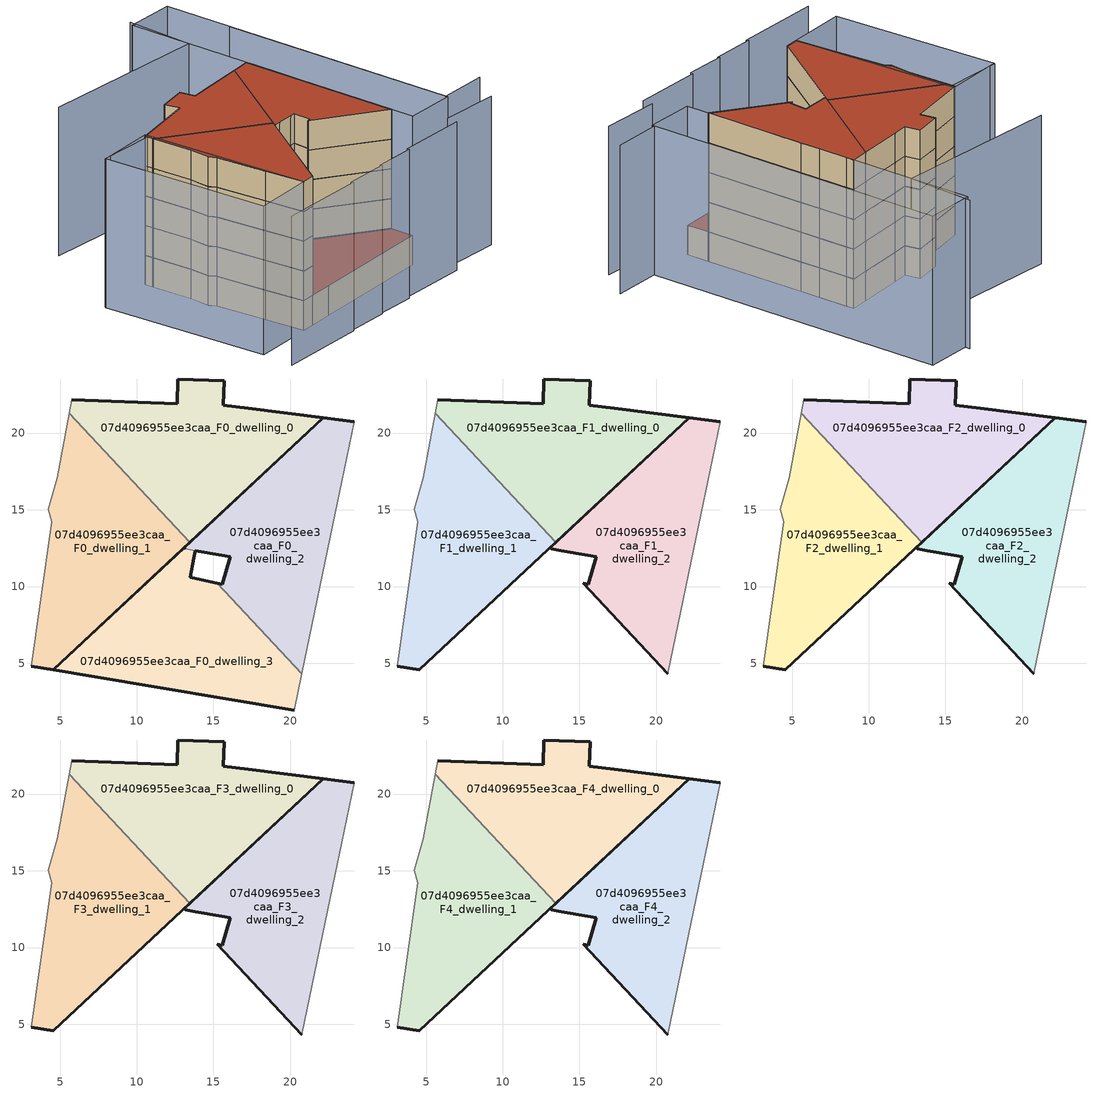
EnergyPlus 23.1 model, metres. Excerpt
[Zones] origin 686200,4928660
07d4096955ee3caa_F0_dwelling_0
 floor ground (EU_floor_Construction): 22.15,20.99 17.27,21.61 15.65,21.82 15.7,23.42 12.68,23.52 12.63,21.91 5.75,22.17 5.59,21.29 13.45,12.87 z0
 wall outside (EU_wall_Construction): 5.75,22.17 12.63,21.91 12.68,23.52 15.7,23.42 15.65,21.82 17.27,21.61 22.15,20.99 13.45,12.87 z0:3
 wall to 07d4096955ee3caa_F0_dwelling_1 (EU_wall_Construction): 13.45,12.87 5.59,21.29 z0:3
 wall adiabatic (EU_wall_Construction): 5.59,21.29 5.75,22.17 z0:3
07d4096955ee3caa_F0_dwelling_1
 floor ground (EU_floor_Construction): 13.45,12.87 5.59,21.29 4.83,17.08 4.24,15.02 4.45,14.23 3.71,8.95 3.14,4.8 4.56,4.57 z0
 wall outside (EU_wall_Construction): 13.45,12.87 4.56,4.57 3.14,4.8 z0:3
 wall adiabatic (EU_wall_Construction): 3.14,4.8 3.71,8.95 4.45,14.23 4.24,15.02 4.83,17.08 5.59,21.29 z0:3
07d4096955ee3caa_F0_dwelling_2
 floor ground (EU_floor_Construction): 20.74,4.33 22.93,14.81 23.34,16.83 23.99,19.95 24.16,20.73 22.15,20.99 13.08,12.53 13.15,12.46 13.16,12.45 13.8,12.34 15.53,12.05 16.09,11.95 15.56,10.15 15.24,10.22 z0
 wall outside (EU_wall_Construction): 15.24,10.22 15.56,10.15 16.09,11.95 15.53,12.05 13.8,12.34 / 13.16,12.45 13.15,12.46 13.08,12.53 22.15,20.99 24.16,20.73 z0:3
 wall adiabatic (EU_wall_Construction): 24.16,20.73 23.99,19.95 23.34,16.83 22.93,14.81 20.74,4.33 z0:3
 wall to 07d4096955ee3caa_F0_dwelling_3 (EU_wall_Construction): 20.74,4.33 15.24,10.22 / 13.8,12.34 13.16,12.45 z0:3
07d4096955ee3caa_F0_dwelling_3
 floor ground (EU_floor_Construction): 20.25,1.95 20.74,4.33 15.24,10.22 13.9,10.52 13.5,10.6 13.71,11.86 13.8,12.34 13.16,12.45 13.08,12.53 4.56,4.57 7.07,4.15 z0
 wall outside (EU_wall_Construction): 13.8,12.34 13.71,11.86 13.5,10.6 13.9,10.52 15.24,10.22 / 20.25,1.95 7.07,4.15 4.56,4.57 13.08,12.53 13.16,12.45 z0:3
 wall adiabatic (EU_wall_Construction): 20.74,4.33 20.25,1.95 z0:3
 roof outside (EU_roof_Construction): 15.24,10.22 20.74,4.33 20.25,1.95 7.07,4.15 4.56,4.57 13.08,12.53 13.16,12.45 13.8,12.34 13.71,11.86 13.5,10.6 13.9,10.52 z3
07d4096955ee3caa_F1_dwelling_0
 floor to 07d4096955ee3caa_F0_dwelling_0 (EU_floor_Construction): 22.15,20.99 17.27,21.61 15.65,21.82 15.7,23.42 12.68,23.52 12.63,21.91 5.75,22.17 5.59,21.29 13.45,12.87 z3
 wall outside (EU_wall_Construction): 5.75,22.17 12.63,21.91 12.68,23.52 15.7,23.42 15.65,21.82 17.27,21.61 22.15,20.99 13.45,12.87 z3:6
 wall to 07d4096955ee3caa_F1_dwelling_1 (EU_wall_Construction): 13.45,12.87 5.59,21.29 z3:6
 wall adiabatic (EU_wall_Construction): 5.59,21.29 5.75,22.17 z3:6
07d4096955ee3caa_F1_dwelling_1
 floor to 07d4096955ee3caa_F0_dwelling_1 (EU_floor_Construction): 13.45,12.87 5.59,21.29 4.83,17.08 4.24,15.02 4.45,14.23 3.71,8.95 3.14,4.8 4.56,4.57 z3
 wall outside (EU_wall_Construction): 13.45,12.87 4.56,4.57 3.14,4.8 z3:6
 wall adiabatic (EU_wall_Construction): 3.14,4.8 3.71,8.95 4.45,14.23 4.24,15.02 4.83,17.08 5.59,21.29 z3:6
07d4096955ee3caa_F1_dwelling_2
 floor to 07d4096955ee3caa_F0_dwelling_2 (EU_floor_Construction): 20.74,4.33 22.93,14.81 23.34,16.83 23.99,19.95 24.16,20.73 22.15,20.99 13.08,12.53 13.15,12.46 13.16,12.45 13.8,12.34 15.53,12.05 16.09,11.95 15.56,10.15 15.24,10.22 z3
 wall outside (EU_wall_Construction): 20.74,4.33 15.24,10.22 15.56,10.15 16.09,11.95 15.53,12.05 13.8,12.34 13.16,12.45 13.15,12.46 13.08,12.53 22.15,20.99 24.16,20.73 z3:6
 wall adiabatic (EU_wall_Construction): 24.16,20.73 23.99,19.95 23.34,16.83 22.93,14.81 20.74,4.33 z3:6
07d4096955ee3caa_F2_dwelling_0
 floor to 07d4096955ee3caa_F1_dwelling_0 (EU_floor_Construction): 22.15,20.99 17.27,21.61 15.65,21.82 15.7,23.42 12.68,23.52 12.63,21.91 5.75,22.17 5.59,21.29 13.45,12.87 z6
 wall outside (EU_wall_Construction): 5.75,22.17 12.63,21.91 12.68,23.52 15.7,23.42 15.65,21.82 17.27,21.61 22.15,20.99 13.45,12.87 z6:9
 wall to 07d4096955ee3caa_F2_dwelling_1 (EU_wall_Construction): 13.45,12.87 5.59,21.29 z6:9
 wall adiabatic (EU_wall_Construction): 5.59,21.29 5.75,22.17 z6:9
07d4096955ee3caa_F2_dwelling_1
 floor to 07d4096955ee3caa_F1_dwelling_1 (EU_floor_Construction): 13.45,12.87 5.59,21.29 4.83,17.08 4.24,15.02 4.45,14.23 3.71,8.95 3.14,4.8 4.56,4.57 z6
 wall outside (EU_wall_Construction): 13.45,12.87 4.56,4.57 3.14,4.8 z6:9
 wall adiabatic (EU_wall_Construction): 3.14,4.8 3.71,8.95 4.45,14.23 4.24,15.02 4.83,17.08 5.59,21.29 z6:9
07d4096955ee3caa_F2_dwelling_2
 floor to 07d4096955ee3caa_F1_dwelling_2 (EU_floor_Construction): 20.74,4.33 22.93,14.81 23.34,16.83 23.99,19.95 24.16,20.73 22.15,20.99 13.08,12.53 13.15,12.46 13.16,12.45 13.8,12.34 15.53,12.05 16.09,11.95 15.56,10.15 15.24,10.22 z6
 wall outside (EU_wall_Construction): 20.74,4.33 15.24,10.22 15.56,10.15 16.09,11.95 15.53,12.05 13.8,12.34 13.16,12.45 13.15,12.46 13.08,12.53 22.15,20.99 24.16,20.73 z6:9
 wall adiabatic (EU_wall_Construction): 24.16,20.73 23.99,19.95 23.34,16.83 22.93,14.81 20.74,4.33 z6:9
07d4096955ee3caa_F3_dwelling_0
 floor to 07d4096955ee3caa_F2_dwelling_0 (EU_floor_Construction): 22.15,20.99 17.27,21.61 15.65,21.82 15.7,23.42 12.68,23.52 12.63,21.91 5.75,22.17 5.59,21.29 13.45,12.87 z9
 wall outside (EU_wall_Construction): 5.75,22.17 12.63,21.91 12.68,23.52 15.7,23.42 15.65,21.82 17.27,21.61 22.15,20.99 13.45,12.87 z9:12
 wall to 07d4096955ee3caa_F3_dwelling_1 (EU_wall_Construction): 13.45,12.87 5.59,21.29 z9:12
 wall adiabatic (EU_wall_Construction): 5.59,21.29 5.75,22.17 z9:12
07d4096955ee3caa_F3_dwelling_1
 floor to 07d4096955ee3caa_F2_dwelling_1 (EU_floor_Construction): 13.45,12.87 5.59,21.29 4.83,17.08 4.24,15.02 4.45,14.23 3.71,8.95 3.14,4.8 4.56,4.57 z9
 wall outside (EU_wall_Construction): 13.45,12.87 4.56,4.57 3.14,4.8 z9:12
 wall adiabatic (EU_wall_Construction): 3.14,4.8 3.71,8.95 4.45,14.23 4.24,15.02 4.83,17.08 5.59,21.29 z9:12
07d4096955ee3caa_F3_dwelling_2
 floor to 07d4096955ee3caa_F2_dwelling_2 (EU_floor_Construction): 20.74,4.33 22.93,14.81 23.34,16.83 23.99,19.95 24.16,20.73 22.15,20.99 13.08,12.53 13.15,12.46 13.16,12.45 13.8,12.34 15.53,12.05 16.09,11.95 15.56,10.15 15.24,10.22 z9
 wall outside (EU_wall_Construction): 20.74,4.33 15.24,10.22 15.56,10.15 16.09,11.95 15.53,12.05 13.8,12.34 13.16,12.45 13.15,12.46 13.08,12.53 22.15,20.99 24.16,20.73 z9:12
 wall adiabatic (EU_wall_Construction): 24.16,20.73 23.99,19.95 23.34,16.83 22.93,14.81 20.74,4.33 z9:12
07d4096955ee3caa_F4_dwelling_0
 floor to 07d4096955ee3caa_F3_dwelling_0 (EU_floor_Construction): 22.15,20.99 17.27,21.61 15.65,21.82 15.7,23.42 12.68,23.52 12.63,21.91 5.75,22.17 5.59,21.29 13.45,12.87 z12
 wall outside (EU_wall_Construction): 5.75,22.17 12.63,21.91 12.68,23.52 15.7,23.42 15.65,21.82 17.27,21.61 22.15,20.99 13.45,12.87 z12:15
 wall to 07d4096955ee3caa_F4_dwelling_1 (EU_wall_Construction): 13.45,12.87 5.59,21.29 z12:15
 wall adiabatic (EU_wall_Construction): 5.59,21.29 5.75,22.17 z12:15
 roof outside (EU_roof_Construction): 22.15,20.99 13.45,12.87 5.59,21.29 5.75,22.17 12.63,21.91 12.68,23.52 15.7,23.42 15.65,21.82 17.27,21.61 z15
07d4096955ee3caa_F4_dwelling_1
 floor to 07d4096955ee3caa_F3_dwelling_1 (EU_floor_Construction): 13.45,12.87 5.59,21.29 4.83,17.08 4.24,15.02 4.45,14.23 3.71,8.95 3.14,4.8 4.56,4.57 z12
 wall outside (EU_wall_Construction): 13.45,12.87 4.56,4.57 3.14,4.8 z12:15
 wall adiabatic (EU_wall_Construction): 3.14,4.8 3.71,8.95 4.45,14.23 4.24,15.02 4.83,17.08 5.59,21.29 z12:15
 roof outside (EU_roof_Construction): 5.59,21.29 13.45,12.87 4.56,4.57 3.14,4.8 3.71,8.95 4.45,14.23 4.24,15.02 4.83,17.08 z15
07d4096955ee3caa_F4_dwelling_2
 floor to 07d4096955ee3caa_F3_dwelling_2 (EU_floor_Construction): 20.74,4.33 22.93,14.81 23.34,16.83 23.99,19.95 24.16,20.73 22.15,20.99 13.08,12.53 13.15,12.46 13.16,12.45 13.8,12.34 15.53,12.05 16.09,11.95 15.56,10.15 15.24,10.22 z12
 wall outside (EU_wall_Construction): 20.74,4.33 15.24,10.22 15.56,10.15 16.09,11.95 15.53,12.05 13.8,12.34 13.16,12.45 13.15,12.46 13.08,12.53 22.15,20.99 24.16,20.73 z12:15
 wall adiabatic (EU_wall_Construction): 24.16,20.73 23.99,19.95 23.34,16.83 22.93,14.81 20.74,4.33 z12:15
 roof outside (EU_roof_Construction): 24.16,20.73 23.99,19.95 23.34,16.83 22.93,14.81 20.74,4.33 15.24,10.22 15.56,10.15 16.09,11.95 15.53,12.05 13.8,12.34 13.16,12.45 13.15,12.46 13.08,12.53 22.15,20.99 z15
shading: 4.93,0.86 9.52,-0.13 / 21.22,-1.15 27.23,-2.65 / 13.68,-0.61 20.96,-2.19 / 9.41,0.05 13.63,-0.87 / -4.04,2.58 5.08,0.67 / 30.49,0.06 25.45,1.09 / 25.45,1.09 30.42,25.41 / 5.68,21.88 -0.17,23.32 / 27.36,34.04 25.51,27.21 / 25.51,27.21 7.97,31.96 / 3.14,4.8 -3.13,5.84 / -3.13,5.84 -0.24,23.28 / -0.24,23.28 6.03,22.24 / 6.03,22.24 3.14,4.8 / 20.25,1.95 26.83,33.56 / 26.83,33.56 31.98,32.49 / 31.98,32.49 25.4,0.88 / 25.4,0.88 20.25,1.95 z0:15
[Building]
EU S2 Campaign: North Axis=0; Terrain=City; Solar Distribution=FullExterior
[Site:Location]
Bologna: Latitude=44.5; Longitude=11.25; Time Zone=1; Elevation=37
[SizingPeriod:WeatherFileDays]
AnnualSizingPeriod: Begin Month=1; Begin Day of Month=1; End Month=12; End Day of Month=31; Day of Week for Start Day=Monday; Use Weather File Daylight Saving Period=No; Use Weather File Rain and Snow Indicators=No
[MATERIAL]
EU_InternalMass_Material: Roughness=MediumRough; Thickness=0.1; Conductivity=1; Density=1800; Specific Heat=900; Thermal Absorptance=0.9; Solar Absorptance=0.7; Visible Absorptance=0.7
[MATERIAL:NOMASS] Roughness=MediumRough; Thermal Absorptance=0.9; Solar Absorptance=0.7; Visible Absorptance=0.7
Name | Thermal Resistance
EU_wall_NoMass | 0.905828
EU_roof_NoMass | 0.37593
EU_floor_NoMass | 0.67114
[CONSTRUCTION]
EU_wall_Construction: EU_wall_NoMass
EU_roof_Construction: EU_roof_NoMass
EU_floor_Construction: EU_floor_NoMass
EU_InternalMass_Construction: EU_InternalMass_Material
[ZONE] Type=1; Multiplier=1; Ceiling Height=autocalculate; Floor Area=autocalculate; Part of Total Floor Area=Yes
Name | Volume
07d4096955ee3caa_F0_dwelling_0; 07d4096955ee3caa_F1_dwelling_0; 07d4096955ee3caa_F2_dwelling_0; 07d4096955ee3caa_F3_dwelling_0; 07d4096955ee3caa_F4_dwelling_0 | 250.781
07d4096955ee3caa_F0_dwelling_1; 07d4096955ee3caa_F1_dwelling_1; 07d4096955ee3caa_F2_dwelling_1; 07d4096955ee3caa_F3_dwelling_1; 07d4096955ee3caa_F4_dwelling_1 | 250.771
07d4096955ee3caa_F0_dwelling_2; 07d4096955ee3caa_F1_dwelling_2; 07d4096955ee3caa_F2_dwelling_2; 07d4096955ee3caa_F3_dwelling_2; 07d4096955ee3caa_F4_dwelling_2 | 250.301
07d4096955ee3caa_F0_dwelling_3 | 251.249
[INTERNALMASS] Construction=EU_InternalMass_Construction
Name | Zone or ZoneList | Surface Area
07d4096955ee3caa_F0_dwelling_0_EU_InternalMass | 07d4096955ee3caa_F0_dwelling_0 | 83.5944
07d4096955ee3caa_F0_dwelling_1_EU_InternalMass | 07d4096955ee3caa_F0_dwelling_1 | 83.5902
07d4096955ee3caa_F0_dwelling_2_EU_InternalMass | 07d4096955ee3caa_F0_dwelling_2 | 83.4336
07d4096955ee3caa_F0_dwelling_3_EU_InternalMass | 07d4096955ee3caa_F0_dwelling_3 | 83.7499
07d4096955ee3caa_F1_dwelling_0_EU_InternalMass | 07d4096955ee3caa_F1_dwelling_0 | 83.5916
07d4096955ee3caa_F1_dwelling_1_EU_InternalMass | 07d4096955ee3caa_F1_dwelling_1 | 83.5866
07d4096955ee3caa_F1_dwelling_2_EU_InternalMass | 07d4096955ee3caa_F1_dwelling_2 | 167.181
07d4096955ee3caa_F2_dwelling_0_EU_InternalMass | 07d4096955ee3caa_F2_dwelling_0 | 83.5916
07d4096955ee3caa_F2_dwelling_1_EU_InternalMass | 07d4096955ee3caa_F2_dwelling_1 | 83.5866
07d4096955ee3caa_F2_dwelling_2_EU_InternalMass | 07d4096955ee3caa_F2_dwelling_2 | 167.181
07d4096955ee3caa_F3_dwelling_0_EU_InternalMass | 07d4096955ee3caa_F3_dwelling_0 | 83.5916
07d4096955ee3caa_F3_dwelling_1_EU_InternalMass | 07d4096955ee3caa_F3_dwelling_1 | 83.5866
07d4096955ee3caa_F3_dwelling_2_EU_InternalMass | 07d4096955ee3caa_F3_dwelling_2 | 167.181
07d4096955ee3caa_F4_dwelling_0_EU_InternalMass | 07d4096955ee3caa_F4_dwelling_0 | 83.5916
07d4096955ee3caa_F4_dwelling_1_EU_InternalMass | 07d4096955ee3caa_F4_dwelling_1 | 83.5866
07d4096955ee3caa_F4_dwelling_2_EU_InternalMass | 07d4096955ee3caa_F4_dwelling_2 | 167.181
[OTHEREQUIPMENT] Fuel Type=Electricity; Design Level Calculation Method=Watts/Area; Power per Zone Floor Area=1; Fraction Latent=0; Fraction Radiant=0; Fraction Lost=0; Carbon Dioxide Generation Rate=0; EndUse Subcategory=EU_Step8_InternalGains
Name | Zone or ZoneList or Space or SpaceList | Schedule
EU_Step8_InternalGain_07d4096955ee3caa_F0_dwelling_0_f000 | 07d4096955ee3caa_F0_dwelling_0 | EU_Step8_GainSchedule_07d4096955ee3caa_F0_dwelling_0_f000
EU_Step8_InternalGain_07d4096955ee3caa_F0_dwelling_1_f000 | 07d4096955ee3caa_F0_dwelling_1 | EU_Step8_GainSchedule_07d4096955ee3caa_F0_dwelling_1_f000
EU_Step8_InternalGain_07d4096955ee3caa_F0_dwelling_2_f000 | 07d4096955ee3caa_F0_dwelling_2 | EU_Step8_GainSchedule_07d4096955ee3caa_F0_dwelling_2_f000
EU_Step8_InternalGain_07d4096955ee3caa_F0_dwelling_3_f000 | 07d4096955ee3caa_F0_dwelling_3 | EU_Step8_GainSchedule_07d4096955ee3caa_F0_dwelling_3_f000
EU_Step8_InternalGain_07d4096955ee3caa_F1_dwelling_0_f000 | 07d4096955ee3caa_F1_dwelling_0 | EU_Step8_GainSchedule_07d4096955ee3caa_F1_dwelling_0_f000
EU_Step8_InternalGain_07d4096955ee3caa_F1_dwelling_1_f000 | 07d4096955ee3caa_F1_dwelling_1 | EU_Step8_GainSchedule_07d4096955ee3caa_F1_dwelling_1_f000
EU_Step8_InternalGain_07d4096955ee3caa_F1_dwelling_2_f000 | 07d4096955ee3caa_F1_dwelling_2 | EU_Step8_GainSchedule_07d4096955ee3caa_F1_dwelling_2_f000
EU_Step8_InternalGain_07d4096955ee3caa_F2_dwelling_0_f000 | 07d4096955ee3caa_F2_dwelling_0 | EU_Step8_GainSchedule_07d4096955ee3caa_F2_dwelling_0_f000
EU_Step8_InternalGain_07d4096955ee3caa_F2_dwelling_1_f000 | 07d4096955ee3caa_F2_dwelling_1 | EU_Step8_GainSchedule_07d4096955ee3caa_F2_dwelling_1_f000
EU_Step8_InternalGain_07d4096955ee3caa_F2_dwelling_2_f000 | 07d4096955ee3caa_F2_dwelling_2 | EU_Step8_GainSchedule_07d4096955ee3caa_F2_dwelling_2_f000
EU_Step8_InternalGain_07d4096955ee3caa_F3_dwelling_0_f000 | 07d4096955ee3caa_F3_dwelling_0 | EU_Step8_GainSchedule_07d4096955ee3caa_F3_dwelling_0_f000
EU_Step8_InternalGain_07d4096955ee3caa_F3_dwelling_1_f000 | 07d4096955ee3caa_F3_dwelling_1 | EU_Step8_GainSchedule_07d4096955ee3caa_F3_dwelling_1_f000
EU_Step8_InternalGain_07d4096955ee3caa_F3_dwelling_2_f000 | 07d4096955ee3caa_F3_dwelling_2 | EU_Step8_GainSchedule_07d4096955ee3caa_F3_dwelling_2_f000
EU_Step8_InternalGain_07d4096955ee3caa_F4_dwelling_0_f000 | 07d4096955ee3caa_F4_dwelling_0 | EU_Step8_GainSchedule_07d4096955ee3caa_F4_dwelling_0_f000
EU_Step8_InternalGain_07d4096955ee3caa_F4_dwelling_1_f000 | 07d4096955ee3caa_F4_dwelling_1 | EU_Step8_GainSchedule_07d4096955ee3caa_F4_dwelling_1_f000
EU_Step8_InternalGain_07d4096955ee3caa_F4_dwelling_2_f000 | 07d4096955ee3caa_F4_dwelling_2 | EU_Step8_GainSchedule_07d4096955ee3caa_F4_dwelling_2_f000
[ZONEVENTILATION:DESIGNFLOWRATE] Schedule=EU_AlwaysOn; Design Flow Rate Calculation Method=AirChanges/Hour; Air Changes per Hour=0.73129; Ventilation Type=Natural; Fan Pressure Rise=0; Fan Total Efficiency=1; Constant Term Coefficient=1; Temperature Term Coefficient=0; Velocity Term Coefficient=0; Velocity Squared Term Coefficient=0; Minimum Indoor Temperature=-100; Maximum Indoor Temperature=100; Delta Temperature=-100; Minimum Outdoor Temperature=-100; Maximum Outdoor Temperature=100; Maximum Wind Speed=40
Name | Zone or ZoneList or Space or SpaceList
EU_ConstantAir_07d4096955ee3caa_F0_dwelling_0 | 07d4096955ee3caa_F0_dwelling_0
EU_ConstantAir_07d4096955ee3caa_F0_dwelling_1 | 07d4096955ee3caa_F0_dwelling_1
EU_ConstantAir_07d4096955ee3caa_F0_dwelling_2 | 07d4096955ee3caa_F0_dwelling_2
EU_ConstantAir_07d4096955ee3caa_F0_dwelling_3 | 07d4096955ee3caa_F0_dwelling_3
EU_ConstantAir_07d4096955ee3caa_F1_dwelling_0 | 07d4096955ee3caa_F1_dwelling_0
EU_ConstantAir_07d4096955ee3caa_F1_dwelling_1 | 07d4096955ee3caa_F1_dwelling_1
EU_ConstantAir_07d4096955ee3caa_F1_dwelling_2 | 07d4096955ee3caa_F1_dwelling_2
EU_ConstantAir_07d4096955ee3caa_F2_dwelling_0 | 07d4096955ee3caa_F2_dwelling_0
EU_ConstantAir_07d4096955ee3caa_F2_dwelling_1 | 07d4096955ee3caa_F2_dwelling_1
EU_ConstantAir_07d4096955ee3caa_F2_dwelling_2 | 07d4096955ee3caa_F2_dwelling_2
EU_ConstantAir_07d4096955ee3caa_F3_dwelling_0 | 07d4096955ee3caa_F3_dwelling_0
EU_ConstantAir_07d4096955ee3caa_F3_dwelling_1 | 07d4096955ee3caa_F3_dwelling_1
EU_ConstantAir_07d4096955ee3caa_F3_dwelling_2 | 07d4096955ee3caa_F3_dwelling_2
EU_ConstantAir_07d4096955ee3caa_F4_dwelling_0 | 07d4096955ee3caa_F4_dwelling_0
EU_ConstantAir_07d4096955ee3caa_F4_dwelling_1 | 07d4096955ee3caa_F4_dwelling_1
EU_ConstantAir_07d4096955ee3caa_F4_dwelling_2 | 07d4096955ee3caa_F4_dwelling_2
[HVACTEMPLATE:THERMOSTAT] Constant Heating Setpoint=20; Constant Cooling Setpoint=50
EU_HeatOnly_07d4096955ee3caa_F0_dwelling_0; EU_HeatOnly_07d4096955ee3caa_F0_dwelling_1; EU_HeatOnly_07d4096955ee3caa_F0_dwelling_2; EU_HeatOnly_07d4096955ee3caa_F0_dwelling_3; EU_HeatOnly_07d4096955ee3caa_F1_dwelling_0; EU_HeatOnly_07d4096955ee3caa_F1_dwelling_1; EU_HeatOnly_07d4096955ee3caa_F1_dwelling_2; EU_HeatOnly_07d4096955ee3caa_F2_dwelling_0; EU_HeatOnly_07d4096955ee3caa_F2_dwelling_1; EU_HeatOnly_07d4096955ee3caa_F2_dwelling_2; EU_HeatOnly_07d4096955ee3caa_F3_dwelling_0; EU_HeatOnly_07d4096955ee3caa_F3_dwelling_1; EU_HeatOnly_07d4096955ee3caa_F3_dwelling_2; EU_HeatOnly_07d4096955ee3caa_F4_dwelling_0; EU_HeatOnly_07d4096955ee3caa_F4_dwelling_1; EU_HeatOnly_07d4096955ee3caa_F4_dwelling_2
[HVACTEMPLATE:ZONE:IDEALLOADSAIRSYSTEM] System Availability Schedule=EU_AlwaysOn; Maximum Heating Supply Air Temperature=50; Minimum Cooling Supply Air Temperature=13; Maximum Heating Supply Air Humidity Ratio=0.0156; Minimum Cooling Supply Air Humidity Ratio=0.0077; Heating Limit=NoLimit; Cooling Limit=NoLimit; Heating Availability Schedule=EU_AlwaysOn; Cooling Availability Schedule=EU_CoolingOff; Dehumidification Control Type=ConstantSensibleHeatRatio; Cooling Sensible Heat Ratio=0.7; Dehumidification Setpoint=60; Humidification Control Type=None; Humidification Setpoint=30; Outdoor Air Method=None; Outdoor Air Flow Rate per Person=0.00944; Outdoor Air Flow Rate per Zone Floor Area=0; Outdoor Air Flow Rate per Zone=0; Demand Controlled Ventilation Type=None; Outdoor Air Economizer Type=NoEconomizer; Heat Recovery Type=None; Sensible Heat Recovery Effectiveness=0.7; Latent Heat Recovery Effectiveness=0.65
Name | Template Thermostat
07d4096955ee3caa_F0_dwelling_0 | EU_HeatOnly_07d4096955ee3caa_F0_dwelling_0
07d4096955ee3caa_F0_dwelling_1 | EU_HeatOnly_07d4096955ee3caa_F0_dwelling_1
07d4096955ee3caa_F0_dwelling_2 | EU_HeatOnly_07d4096955ee3caa_F0_dwelling_2
07d4096955ee3caa_F0_dwelling_3 | EU_HeatOnly_07d4096955ee3caa_F0_dwelling_3
07d4096955ee3caa_F1_dwelling_0 | EU_HeatOnly_07d4096955ee3caa_F1_dwelling_0
07d4096955ee3caa_F1_dwelling_1 | EU_HeatOnly_07d4096955ee3caa_F1_dwelling_1
07d4096955ee3caa_F1_dwelling_2 | EU_HeatOnly_07d4096955ee3caa_F1_dwelling_2
07d4096955ee3caa_F2_dwelling_0 | EU_HeatOnly_07d4096955ee3caa_F2_dwelling_0
07d4096955ee3caa_F2_dwelling_1 | EU_HeatOnly_07d4096955ee3caa_F2_dwelling_1
07d4096955ee3caa_F2_dwelling_2 | EU_HeatOnly_07d4096955ee3caa_F2_dwelling_2
07d4096955ee3caa_F3_dwelling_0 | EU_HeatOnly_07d4096955ee3caa_F3_dwelling_0
07d4096955ee3caa_F3_dwelling_1 | EU_HeatOnly_07d4096955ee3caa_F3_dwelling_1
07d4096955ee3caa_F3_dwelling_2 | EU_HeatOnly_07d4096955ee3caa_F3_dwelling_2
07d4096955ee3caa_F4_dwelling_0 | EU_HeatOnly_07d4096955ee3caa_F4_dwelling_0
07d4096955ee3caa_F4_dwelling_1 | EU_HeatOnly_07d4096955ee3caa_F4_dwelling_1
07d4096955ee3caa_F4_dwelling_2 | EU_HeatOnly_07d4096955ee3caa_F4_dwelling_2
[SIZING:ZONE] Zone Cooling Design Supply Air Temperature Input Method=SupplyAirTemperature; Zone Cooling Design Supply Air Temperature=13; Zone Heating Design Supply Air Temperature Input Method=SupplyAirTemperature; Zone Heating Design Supply Air Temperature=50; Zone Cooling Design Supply Air Humidity Ratio=0.008; Zone Heating Design Supply Air Humidity Ratio=0.008; Cooling Design Air Flow Method=DesignDay; Cooling Design Air Flow Rate=0; Cooling Minimum Air Flow per Zone Floor Area=0.000762; Cooling Minimum Air Flow=0; Cooling Minimum Air Flow Fraction=0.2; Heating Design Air Flow Method=DesignDay; Heating Design Air Flow Rate=0; Heating Maximum Air Flow per Zone Floor Area=0.002032; Heating Maximum Air Flow=0.141576; Heating Maximum Air Flow Fraction=0.3; Account for Dedicated Outdoor Air System=No; Dedicated Outdoor Air System Control Strategy=NeutralSupplyAir; Dedicated Outdoor Air Low Setpoint Temperature for Design=autosize; Dedicated Outdoor Air High Setpoint Temperature for Design=autosize; Zone Load Sizing Method=Sensible Load Only No Latent Load; Zone Latent Cooling Design Supply Air Humidity Ratio Input Method=HumidityRatioDifference; Zone Cooling Design Supply Air Humidity Ratio Difference=0.005; Zone Latent Heating Design Supply Air Humidity Ratio Input Method=HumidityRatioDifference; Zone Humidification Design Supply Air Humidity Ratio Difference=0.005
07d4096955ee3caa_F0_dwelling_0; 07d4096955ee3caa_F0_dwelling_1; 07d4096955ee3caa_F0_dwelling_2; 07d4096955ee3caa_F0_dwelling_3; 07d4096955ee3caa_F1_dwelling_0; 07d4096955ee3caa_F1_dwelling_1; 07d4096955ee3caa_F1_dwelling_2; 07d4096955ee3caa_F2_dwelling_0; 07d4096955ee3caa_F2_dwelling_1; 07d4096955ee3caa_F2_dwelling_2; 07d4096955ee3caa_F3_dwelling_0; 07d4096955ee3caa_F3_dwelling_1; 07d4096955ee3caa_F3_dwelling_2; 07d4096955ee3caa_F4_dwelling_0; 07d4096955ee3caa_F4_dwelling_1; 07d4096955ee3caa_F4_dwelling_2
[SCHEDULE:CONSTANT]
Name | Hourly Value
EU_AlwaysOn | 1
EU_CoolingOff | 0
[SCHEDULE:FILE] Column Number=1; Rows to Skip at Top=0; Number of Hours of Data=8760; Column Separator=Comma; Interpolate to Timestep=No; Minutes per Item=60; Adjust Schedule for Daylight Savings=Yes
Name | File
EU_Step8_GainSchedule_07d4096955ee3caa_F0_dwelling_0_f000 | ../../schedules/07d4096955ee3caa/07d4096955ee3caa_F0_dwelling_0_f000_gain.csv
EU_Step8_GainSchedule_07d4096955ee3caa_F0_dwelling_1_f000 | ../../schedules/07d4096955ee3caa/07d4096955ee3caa_F0_dwelling_1_f000_gain.csv
EU_Step8_GainSchedule_07d4096955ee3caa_F0_dwelling_2_f000 | ../../schedules/07d4096955ee3caa/07d4096955ee3caa_F0_dwelling_2_f000_gain.csv
EU_Step8_GainSchedule_07d4096955ee3caa_F0_dwelling_3_f000 | ../../schedules/07d4096955ee3caa/07d4096955ee3caa_F0_dwelling_3_f000_gain.csv
EU_Step8_GainSchedule_07d4096955ee3caa_F1_dwelling_0_f000 | ../../schedules/07d4096955ee3caa/07d4096955ee3caa_F1_dwelling_0_f000_gain.csv
EU_Step8_GainSchedule_07d4096955ee3caa_F1_dwelling_1_f000 | ../../schedules/07d4096955ee3caa/07d4096955ee3caa_F1_dwelling_1_f000_gain.csv
EU_Step8_GainSchedule_07d4096955ee3caa_F1_dwelling_2_f000 | ../../schedules/07d4096955ee3caa/07d4096955ee3caa_F1_dwelling_2_f000_gain.csv
EU_Step8_GainSchedule_07d4096955ee3caa_F2_dwelling_0_f000 | ../../schedules/07d4096955ee3caa/07d4096955ee3caa_F2_dwelling_0_f000_gain.csv
EU_Step8_GainSchedule_07d4096955ee3caa_F2_dwelling_1_f000 | ../../schedules/07d4096955ee3caa/07d4096955ee3caa_F2_dwelling_1_f000_gain.csv
EU_Step8_GainSchedule_07d4096955ee3caa_F2_dwelling_2_f000 | ../../schedules/07d4096955ee3caa/07d4096955ee3caa_F2_dwelling_2_f000_gain.csv
EU_Step8_GainSchedule_07d4096955ee3caa_F3_dwelling_0_f000 | ../../schedules/07d4096955ee3caa/07d4096955ee3caa_F3_dwelling_0_f000_gain.csv
EU_Step8_GainSchedule_07d4096955ee3caa_F3_dwelling_1_f000 | ../../schedules/07d4096955ee3caa/07d4096955ee3caa_F3_dwelling_1_f000_gain.csv
EU_Step8_GainSchedule_07d4096955ee3caa_F3_dwelling_2_f000 | ../../schedules/07d4096955ee3caa/07d4096955ee3caa_F3_dwelling_2_f000_gain.csv
EU_Step8_GainSchedule_07d4096955ee3caa_F4_dwelling_0_f000 | ../../schedules/07d4096955ee3caa/07d4096955ee3caa_F4_dwelling_0_f000_gain.csv
EU_Step8_GainSchedule_07d4096955ee3caa_F4_dwelling_1_f000 | ../../schedules/07d4096955ee3caa/07d4096955ee3caa_F4_dwelling_1_f000_gain.csv
EU_Step8_GainSchedule_07d4096955ee3caa_F4_dwelling_2_f000 | ../../schedules/07d4096955ee3caa/07d4096955ee3caa_F4_dwelling_2_f000_gain.csv
